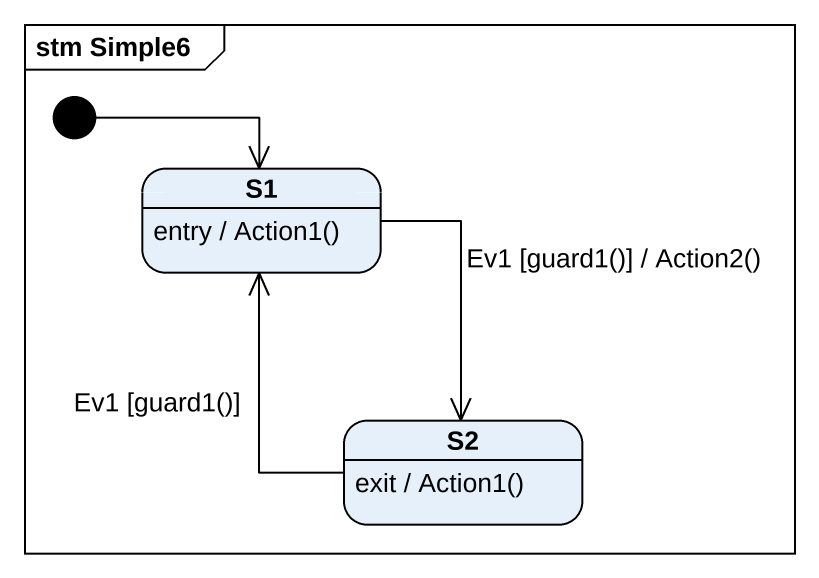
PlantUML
@startuml
mainframe stm Simple6
hide empty description
state S1
S1 : entry / Action1()
state S2
S2 : exit / Action1()
[*] -right-> S1
S1 --> S2 : Ev1 [guard1()] / Action2()
S2 -up-> S1 : Ev1 [guard1()]
@enduml
